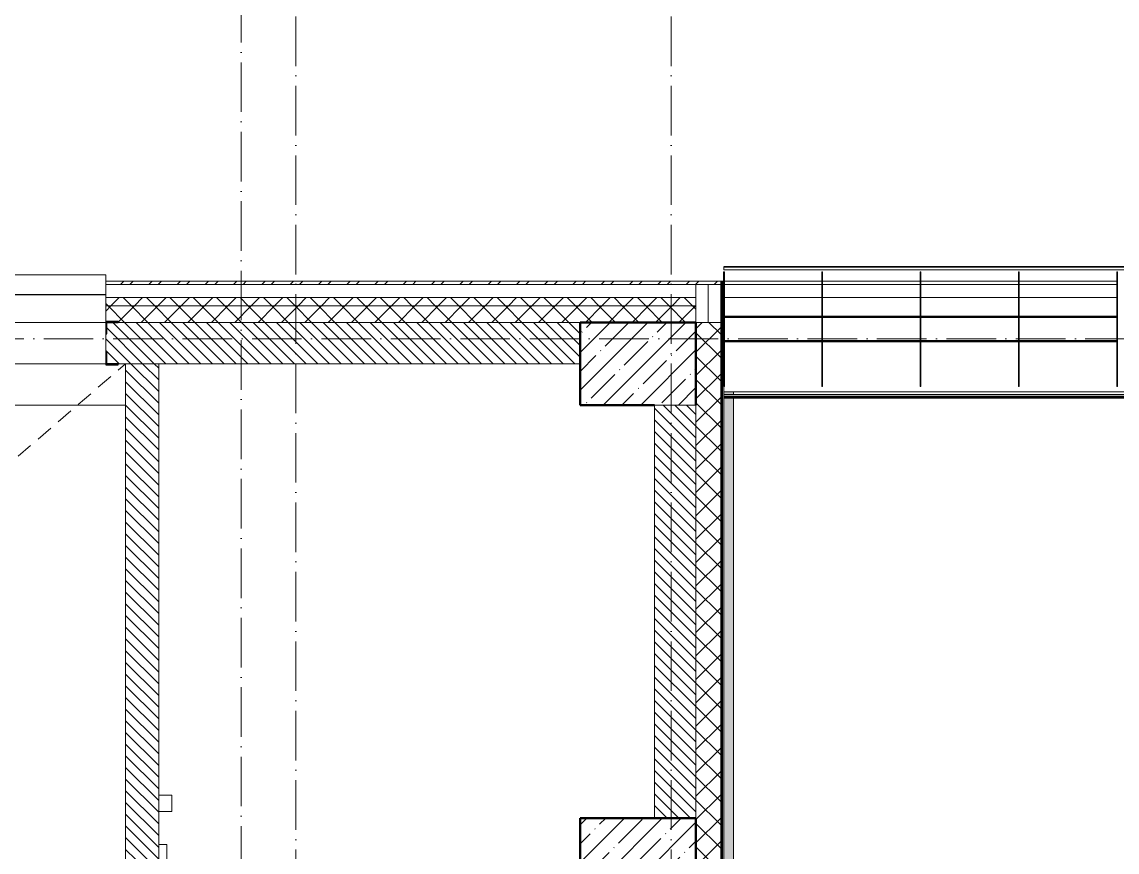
# Model space of a CAD drawing. Header units: millimetres. Extents: x -213536 to 1564669, y 70501 to 942238.
# Drawn here: x 563905 to 570531, y 654020 to 659043 of the extents above; entities that cross this region are included whole.
import ezdxf

# ---------------------------------------------------------------- set-up
doc = ezdxf.new("R2010")
doc.units = ezdxf.units.MM
doc.linetypes.add('200_ШТРИХ_ш1п0_6_', pattern=[160, 100, -60])
doc.linetypes.add('50_200_ШТРИХ_1Т_ш5_п1_п1_', pattern=[700, 500, -100, 0, -100])
for name, color, linetype, lineweight in [('3.1) ЖБ окна 1.2 м', 102, 'Continuous', 30), ('A-DETL-____-OTLN-3', 7, '200_ШТРИХ_ш1п0_6_', 9), ('A-DOOR-____-MCUT', 7, 'Continuous', 13), ('A-DOOR-____-OTLN', 7, 'Continuous', 9), ('A-FLOR-____-OTLN', 7, 'Continuous', 9), ('A-GENM-____-MCUT', 7, 'Continuous', 25), ('A-GENM-____-OTLN', 7, 'Continuous', 9), ('A-GENM-____-OTLN-1', 7, 'Continuous', 25), ('A-GLAZ-____-OTLN', 7, 'Continuous', 9), ('A-WALL-____-MCUT', 7, 'Continuous', 13), ('A-WALL-____-MCUT-1', 7, 'Continuous', 9), ('A-WALL-____-OTLN', 7, 'Continuous', 9), ('A-WALL-____-PATT-1', 7, 'Continuous', 9), ('A-WALL-FNSH-MCUT-1', 7, 'Continuous', 9), ('E-ELEC-EQPM-OTLN', 7, 'Continuous', 9), ('S-COLS-____-MCUT', 7, 'Continuous', 50), ('S-COLS-____-OTLN', 7, 'Continuous', 9), ('S-GRID-____-OTLN-1', 7, '50_200_ШТРИХ_1Т_ш5_п1_п1_', 9), ('S-STRS-____-OTLN-1', 7, 'Continuous', 9)]:
    doc.layers.add(name, color=color, linetype=linetype, lineweight=lineweight)
doc.layers.add('A-GLAZ-____-OTLN-1', color=7, linetype='Continuous', lineweight=9, true_color=0xc0c0c0)
pattern_1 = [(135, (544282.637, 571544.04), (-35.35534, -35.35534), [])]
pattern_2 = [(45, (544282.64, 571544.04), (-70.71068, 70.71068), []), (135, (544282.64, 571544.04), (-70.71068, -70.71068), [])]

# ---------------------------------------------------------------- blocks, each defined once
blk = doc.blocks.new('141_Фартук_СКБ - 141_Фартук_СКБ_вентфасад-30031396-АР1_План отверстий 2 этажа в осях 1-64_Ю-ЯЯ')
at = {"layer": 'A-GENM-____-MCUT'}
for p, q in [((26160, 757.8), (0, 757.8)), ((0, 756.7), (26160, 756.7)), ((26160, 756.7), (26160, 757.8)), ((26160, -29), (0, -29)), ((0, -30), (26160, -30)), ((26160, -30), (26160, -29))]:
    blk.add_line(p, q, dxfattribs=at)
at = {"layer": 'A-GENM-____-OTLN'}
for p, q in [((0, 765.2), (26160, 765.2)), ((0, 752.5), (26160, 752.5)), ((0, 743.4), (26160, 743.4)), ((0, 742.6), (26160, 742.6)), ((0, -11.2), (26160, -11.2)), ((0, -11.5), (26160, -11.5)), ((26160, -11.5), (26160, -11.2)), ((26160, -29), (26160, -11.5))]:
    blk.add_line(p, q, dxfattribs=at)
blk = doc.blocks.new('Элемент крепления - Пластина-30015157-АР1_План отверстий 2 этажа в осях 1-64_Ю-ЯЯ')
at = {"layer": 'A-GENM-____-OTLN'}
for p, q in [((25651.1, 85294), (25651.1, 85988)), ((25651.1, 85988), (25656.1, 85988)), ((25656.1, 85988), (25656.1, 85294)), ((25656.1, 85294), (25651.1, 85294))]:
    blk.add_line(p, q, dxfattribs=at)
blk = doc.blocks.new('Швеллер - 140х58-30031487-АР1_План отверстий 2 этажа в осях 1-64_Ю-ЯЯ')
at = {"layer": 'A-GENM-____-MCUT'}
for p, q in [((-12488, 75), (-13077.5, 75)), ((-13077.5, 71), (-12488, 71)), ((-11893.4, 75), (-12483, 75)), ((-12483, 71), (-11893.4, 71)), ((-11298.9, 75), (-11888.4, 75)), ((-11888.4, 71), (-11298.9, 71)), ((-10704.3, 75), (-11293.9, 75)), ((-11293.9, 71), (-10704.3, 71)), ((-12488, -71), (-13077.5, -71)), ((-13077.5, -75), (-12488, -75)), ((-11893.4, -71), (-12483, -71)), ((-12483, -75), (-11893.4, -75)), ((-11298.9, -71), (-11888.4, -71)), ((-11888.4, -75), (-11298.9, -75)), ((-10704.3, -71), (-11293.9, -71)), ((-11293.9, -75), (-10704.3, -75))]:
    blk.add_line(p, q, dxfattribs=at)
blk = doc.blocks.new('BSC_Колонна _Прямоугольная - 500х700-V69-АР1_План отверстий 2 этажа в осях 1-64_Ю-ЯЯ')
at = {"layer": 'S-COLS-____-OTLN'}
h = blk.add_hatch(dxfattribs=at)
h.set_pattern_fill('FP_81', color=256, style=0, pattern_type=2)
h.set_pattern_definition([(315, (-82431.04, 23350), (114.04925, 114.04925), []), (315, (-82431.04, 23235.95), (114.04925, 114.04925), [201.613, -40.323, 3.353, -36.97])])
h.paths.add_polyline_path([(-250, -350), (250, -350), (250, 350), (-250, 350)], flags=0)
at = {"layer": 'S-COLS-____-MCUT'}
for p, q in [((250, 350), (-250, 350)), ((-250, 350), (-250, -350)), ((250, -350), (250, 350)), ((-250, -350), (250, -350))]:
    blk.add_line(p, q, dxfattribs=at)
blk = doc.blocks.new('Отлив_СКБ - Отлив витража_120_НВФ-31886523-АР1_План отверстий 2 этажа в осях 1-64_Ю-ЯЯ')
at = {"layer": 'A-GLAZ-____-OTLN'}
for p, q in [((9500, 120), (0, 120)), ((9500, 120), (9500, 83)), ((0, 2), (9500, 2)), ((9500, 0), (0, 0))]:
    blk.add_line(p, q, dxfattribs=at)
blk = doc.blocks.new('DM_Штора_Противопожарная_Doormaster_EI-60 - ш_3000 х в_1200-27470059-АР1_План отверстий 2 этажа в осях 1-64_Ю-ЯЯ')
at = {"layer": 'A-DOOR-____-MCUT'}
for p, q in [((-1465, -100), (-1375, -100)), ((-1465, -150), (-1465, -100)), ((-1375, -100), (-1375, -150)), ((-1375, -125), (1625, -125)), ((1625, -100), (1715, -100)), ((1625, -150), (1625, -100)), ((1715, -100), (1715, -150)), ((-1375, -150), (-1465, -150)), ((1715, -150), (1625, -150))]:
    blk.add_line(p, q, dxfattribs=at)
at = {"layer": 'E-ELEC-EQPM-OTLN'}
for p, q in [((1915, -180), (1915, -100)), ((1915, -100), (2015, -100)), ((2015, -100), (2015, -180)), ((2015, -180), (1915, -180))]:
    blk.add_line(p, q, dxfattribs=at)
blk = doc.blocks.new('Фахверк_СКБ_Уголок - 250_2700-27497298-АР1_План отверстий 2 этажа в осях 1-64_Ю-ЯЯ')
at = {"layer": 'A-GENM-____-MCUT'}
for p, q in [((200, 181), (125, 181)), ((125, 181), (125, 106)), ((131, 106), (131, 175)), ((131, 175), (200, 175)), ((200, 175), (200, 181)), ((125, 106), (131, 106)), ((131, -6), (125, -6)), ((125, -6), (125, -81)), ((131, -75), (131, -6)), ((125, -81), (200, -81)), ((200, -75), (131, -75)), ((200, -81), (200, -75))]:
    blk.add_line(p, q, dxfattribs=at)
blk = doc.blocks.new('Отлив_СКБ1 - Отлив_Фасады на кровле-32719945-АР1_План отверстий 2 этажа в осях 1-64_Ю-ЯЯ')
at = {"layer": 'A-GLAZ-____-OTLN-1'}
h = blk.add_hatch(color=256, dxfattribs=at)
h.paths.add_polyline_path([(17312, 170), (17254, 228), (9745, 228), (9745, 170), (14782, 170), (14782, 204), (16582, 204), (16582, 170), (17141.2, 170)], flags=0)
h.paths.add_polyline_path([(9682, 228), (9008, 228), (9008, 170), (9682, 170)], flags=0)
h.paths.add_polyline_path([(8945, 170), (8945, 228), (40.2, 228), (40.2, 170), (8665.5, 170)], flags=0)
h.paths.add_polyline_path([(17.6, 170), (17.6, 228), (2, 228), (2, 170)], flags=0)
at = {"layer": 'A-GLAZ-____-OTLN'}
for p, q in [((17.6, 228), (2, 228)), ((8945, 228), (40.2, 228))]:
    blk.add_line(p, q, dxfattribs=at)
blk = doc.blocks.new('2этаж')
at = {"layer": 'S-GRID-____-OTLN-1', "color": 251, "ltscale": 0.6, "true_color": 0x636466}
for p, q in [((5688.3, 549908.8), (5688.3, 536263.3)), ((7958.3, 549908.8), (7958.3, 525691.4)), ((5358.3, 549630.9), (5358.3, 511907.5)), ((88482.7, 544597), (-20260.4, 544597))]:
    blk.add_line(p, q, dxfattribs=at)

msp = doc.modelspace()

# ---------------------------------------------------------------- hatches: boundary and pattern name
at = {"layer": 'A-WALL-____-PATT-1'}
h = msp.add_hatch(dxfattribs=at)
h.set_pattern_fill('FP_3', color=256, style=0, pattern_type=2)
h.set_pattern_definition([(45, (544282.64, 571544.04), (-85.53659, 85.53659), []), (45, (544339.66, 571544.04), (-85.53659, 85.53659), [])])
h.paths.add_polyline_path([(568150.1, 657455.1), (568150.1, 657475.1), (564412.6, 657475.1), (564412.6, 657455.1), (568128.7, 657455.1)], flags=0)
h.paths.add_polyline_path([(554912.6, 657455.1), (554912.6, 657475.1), (541602.6, 657475.1), (541602.6, 657455.1), (554872.5, 657455.1)], flags=0)
h = msp.add_hatch(dxfattribs=at)
h.set_pattern_fill('FP_1', color=256, style=0, pattern_type=2)
h.set_pattern_definition(pattern_2)
h.paths.add_polyline_path([(564412.6, 657325.1), (567982.6, 657325.1), (567982.6, 657375.1), (564412.6, 657375.1)], flags=0)
h.paths.add_polyline_path([(554872.5, 657325.1), (554912.6, 657325.1), (554912.6, 657375.1), (541832.6, 657375.1), (541832.6, 657325.1), (551337.5, 657325.1)], flags=0)
h = msp.add_hatch(dxfattribs=at)
h.set_pattern_fill('FP_1', color=256, style=0, pattern_type=2)
h.set_pattern_definition(pattern_2)
h.paths.add_polyline_path([(567282.6, 657225.1), (567982.6, 657225.1), (567982.6, 657325.1), (564412.6, 657325.1), (564412.6, 657231.1), (564487.6, 657231.1), (564487.6, 657225.1), (567245, 657225.1)], flags=0)
h.paths.add_polyline_path([(554182.6, 657225.1), (554837.6, 657225.1), (554837.6, 657231.1), (554912.6, 657231.1), (554912.6, 657325.1), (541832.6, 657325.1), (541832.6, 657225.1), (553682.6, 657225.1)], flags=0)
h = msp.add_hatch(dxfattribs=at)
h.set_pattern_fill('FP_6', color=256, style=0, pattern_type=2)
h.set_pattern_definition(pattern_1)
h.paths.add_polyline_path([(567282.6, 656975.1), (567282.6, 657225.1), (564418.6, 657225.1), (564418.6, 657156.1), (564412.6, 657156.1), (564412.6, 657044.1), (564418.6, 657044.1), (564418.6, 656975.1), (567245, 656975.1)], flags=0)
h = msp.add_hatch(dxfattribs=at)
h.set_pattern_fill('FP_1', color=256, style=0, pattern_type=2)
h.set_pattern_definition(pattern_2)
h.paths.add_polyline_path([(567982.6, 639475.1), (568132.6, 639475.1), (568132.6, 640225.1), (567988.6, 640225.1), (567988.6, 640150.1), (567982.6, 640150.1), (567982.6, 640069.5)], flags=0)
h.paths.add_polyline_path([(568132.6, 642025.1), (568132.6, 647062.1), (568045.6, 647062.1), (568045.6, 647056.1), (567982.6, 647056.1), (567982.6, 642100.1), (567988.6, 642100.1), (567988.6, 642025.1), (568128.7, 642025.1)], flags=0)
h.paths.add_polyline_path([(567988.6, 647062.1), (567997.6, 647062.1), (567997.6, 647084.1), (567988.6, 647083.4)], flags=0)
h.paths.add_polyline_path([(567992.6, 647094.1), (567997.6, 647094.7), (567998.4, 647125.1), (568132.6, 647125.1), (568132.6, 647799.1), (567997.6, 647799.1), (567997.6, 647862.1), (567988.6, 647862.1), (567988.6, 647805.1), (567982.6, 647805.1), (567982.6, 647615.1), (568002.6, 647614.4), (568002.6, 647605.1), (567982.6, 647604.4), (567982.6, 647119.1), (567988.6, 647119.1), (567988.6, 647094.7), (567992.6, 647094.7)], flags=0)
h.paths.add_polyline_path([(568045.6, 647862.1), (568132.6, 647862.1), (568132.6, 657225.1), (567982.6, 657225.1), (567982.6, 647868.1), (568045.6, 647868.1)], flags=0)
h = msp.add_hatch(dxfattribs=at)
h.set_pattern_fill('FP_6', color=256, style=0, pattern_type=2)
h.set_pattern_definition(pattern_1)
h.paths.add_polyline_path([(564732.6, 648025.1), (564732.6, 650975.1), (564532.6, 650975.1), (564532.6, 648025.1)], flags=0)
h.paths.add_polyline_path([(564532.6, 653975.1), (564732.6, 653975.1), (564732.6, 656975.1), (564532.6, 656975.1), (564532.6, 654065.1)], flags=0)
h = msp.add_hatch(dxfattribs=at)
h.set_pattern_fill('FP_6', color=256, style=0, pattern_type=2)
h.set_pattern_definition(pattern_1)
h.paths.add_polyline_path([(567982.6, 654225.1), (567982.6, 656725.1), (567732.6, 656725.1), (567732.6, 654225.1)], flags=0)
at = {"layer": 'S-COLS-____-OTLN'}
h = msp.add_hatch(dxfattribs=at)
h.set_pattern_fill('FP_13', color=256, style=0, pattern_type=2)
h.set_pattern_definition([(45, (544282.64, 571544.04), (-114.04925, 114.04925), []), (45, (544396.69, 571544.04), (-114.04925, 114.04925), [201.612, -40.322, 3.353, -36.97])])
h.paths.add_polyline_path([(567732.6, 656725.1), (567982.6, 656725.1), (567982.6, 657225.1), (567282.6, 657225.1), (567282.6, 656725.1)], flags=0)

# ---------------------------------------------------------------- linework, layer by layer
at = {"layer": 'A-DETL-____-OTLN-3'}
msp.add_line((551882.6, 646075.1), (564532.6, 656975.1), dxfattribs=at)
at = {"layer": 'A-FLOR-____-OTLN'}
for p, q in [((568744.7, 657375.1), (568155.1, 657375.1)), ((569339.2, 657375.1), (568749.7, 657375.1)), ((569933.8, 657375.1), (569344.2, 657375.1)), ((570528.3, 657375.1), (569938.8, 657375.1)), ((568152.6, 656805.1), (594312.6, 656805.1))]:
    msp.add_line(p, q, dxfattribs=at)
at = {"layer": 'A-WALL-____-MCUT'}
for p, q in [((567982.6, 657455.1), (564412.6, 657455.1)), ((564412.6, 657455.1), (564412.6, 657231.1)), ((567982.6, 657225.1), (567982.6, 657455.1)), ((567282.6, 657225.1), (567982.6, 657225.1)), ((567282.6, 656975.1), (567282.6, 657225.1)), ((564412.6, 657156.1), (564412.6, 657044.1)), ((564487.6, 656975.1), (564532.6, 656975.1)), ((564532.6, 656975.1), (564532.6, 653975.1)), ((564732.6, 654365.1), (564732.6, 656975.1)), ((564732.6, 656975.1), (567282.6, 656975.1)), ((567732.6, 656725.1), (567732.6, 654225.1)), ((567982.6, 654225.1), (567982.6, 656725.1)), ((564732.6, 654065.1), (564732.6, 654265.1))]:
    msp.add_line(p, q, dxfattribs=at)
at = {"layer": 'A-WALL-____-MCUT-1'}
for p, q in [((568138.6, 647862.1), (568138.6, 657474.1)), ((568144.6, 647862.1), (568144.6, 657474.1)), ((567982.6, 657375.1), (564412.6, 657375.1)), ((567982.6, 657325.1), (564412.6, 657325.1)), ((564487.6, 657225.1), (567282.6, 657225.1)), ((567982.6, 657225.1), (567982.6, 656725.1)), ((568132.6, 657225.1), (567982.6, 657225.1)), ((564732.6, 656975.1), (564532.6, 656975.1)), ((567982.6, 656725.1), (567732.6, 656725.1))]:
    msp.add_line(p, q, dxfattribs=at)
at = {"layer": 'A-WALL-____-OTLN'}
for p, q in [((568155.1, 657475.1), (568744.7, 657475.1)), ((568749.7, 657475.1), (569339.2, 657475.1)), ((569344.2, 657475.1), (569933.8, 657475.1)), ((569938.8, 657475.1), (570528.3, 657475.1)), ((568057.6, 657455.1), (568057.6, 657225.1)), ((568744.7, 657455.1), (568155.1, 657455.1)), ((569339.2, 657455.1), (568749.7, 657455.1)), ((569933.8, 657455.1), (569344.2, 657455.1)), ((570528.3, 657455.1), (569938.8, 657455.1)), ((564412.6, 657225.1), (562482.6, 657225.1)), ((562482.6, 657225.1), (564412.6, 657225.1)), ((564412.6, 656975.1), (562482.6, 656975.1))]:
    msp.add_line(p, q, dxfattribs=at)
at = {"layer": 'A-WALL-FNSH-MCUT-1'}
for p, q in [((568150.1, 657475.1), (564412.6, 657475.1)), ((564412.6, 657475.1), (564412.6, 657455.1)), ((568132.6, 657474.1), (568132.6, 647862.1)), ((568150.1, 657474.1), (568132.6, 657474.1)), ((564412.6, 657455.1), (568150.1, 657455.1)), ((568152.6, 647862.1), (568152.6, 656838.1))]:
    msp.add_line(p, q, dxfattribs=at)
at = {"layer": 'S-COLS-____-MCUT'}
for p, q in [((567982.6, 657225.1), (567282.6, 657225.1)), ((567282.6, 657225.1), (567282.6, 656725.1)), ((567982.6, 656725.1), (567982.6, 657225.1)), ((567282.6, 656725.1), (567732.6, 656725.1))]:
    msp.add_line(p, q, dxfattribs=at)
at = {"layer": 'S-COLS-____-OTLN'}
msp.add_line((567732.6, 656725.1), (567982.6, 656725.1), dxfattribs=at)
at = {"layer": 'S-STRS-____-OTLN-1'}
msp.add_line((563782.6, 656725.1), (564532.6, 656725.1), dxfattribs=at)

# ---------------------------------------------------------------- block references
at = {"layer": '3.1) ЖБ окна 1.2 м'}
msp.add_blockref('2этаж', (559874.3, 112528.1), dxfattribs=at)
at = {"layer": 'A-DOOR-____-OTLN', "rotation": 89.99999999999991}
msp.add_blockref('DM_Штора_Противопожарная_Doormaster_EI-60 - ш_3000 х в_1200-27470059-АР1_План отверстий 2 этажа в осях 1-64_Ю-ЯЯ', (564632.6, 652350.1), dxfattribs=at)
at = {"layer": 'A-GENM-____-OTLN'}
for name, p in [('Элемент крепления - Пластина-30015157-АР1_План отверстий 2 этажа в осях 1-64_Ю-ЯЯ', (542499, 571544)), ('Элемент крепления - Пластина-30015157-АР1_План отверстий 2 этажа в осях 1-64_Ю-ЯЯ', (543093.5, 571544)), ('Элемент крепления - Пластина-30015157-АР1_План отверстий 2 этажа в осях 1-64_Ю-ЯЯ', (543688.1, 571544)), ('Элемент крепления - Пластина-30015157-АР1_План отверстий 2 этажа в осях 1-64_Ю-ЯЯ', (544282.6, 571544)), ('Элемент крепления - Пластина-30015157-АР1_План отверстий 2 этажа в осях 1-64_Ю-ЯЯ', (544877.2, 571544)), ('Швеллер - 140х58-30031487-АР1_План отверстий 2 этажа в осях 1-64_Ю-ЯЯ', (581232.6, 657185.1))]:
    msp.add_blockref(name, p, dxfattribs=at)
at = {"layer": 'A-GENM-____-OTLN', "rotation": 180}
msp.add_blockref('141_Фартук_СКБ - 141_Фартук_СКБ_вентфасад-30031396-АР1_План отверстий 2 этажа в осях 1-64_Ю-ЯЯ', (594312.6, 657532.1), dxfattribs=at)
at = {"layer": 'A-GENM-____-OTLN-1'}
msp.add_blockref('Фахверк_СКБ_Уголок - 250_2700-27497298-АР1_План отверстий 2 этажа в осях 1-64_Ю-ЯЯ', (564287.6, 657050.1), dxfattribs=at)
at = {"layer": 'A-GLAZ-____-OTLN'}
msp.add_blockref('Отлив_СКБ - Отлив витража_120_НВФ-31886523-АР1_План отверстий 2 этажа в осях 1-64_Ю-ЯЯ', (554912.6, 657392.1), dxfattribs=at)
at = {"layer": 'A-GLAZ-____-OTLN', "rotation": 269.9999999999997}
msp.add_blockref('Отлив_СКБ1 - Отлив_Фасады на кровле-32719945-АР1_План отверстий 2 этажа в осях 1-64_Ю-ЯЯ', (567982.6, 656807.1), dxfattribs=at)
at = {"layer": 'S-COLS-____-OTLN', "rotation": 89.9999999999999}
msp.add_blockref('BSC_Колонна _Прямоугольная - 500х700-V69-АР1_План отверстий 2 этажа в осях 1-64_Ю-ЯЯ', (567632.6, 653975.1), dxfattribs=at)

doc.saveas('drawing.dxf')
